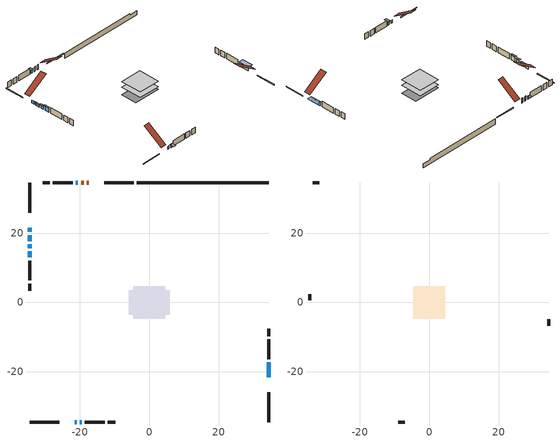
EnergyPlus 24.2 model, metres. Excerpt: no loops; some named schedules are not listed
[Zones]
conditioned space
 floor adiabatic (AdiabaticFloorConstruction): -4.66,-4.66 -4.66,4.66 4.66,4.66 4.66,-4.66 z0.61
 floor foundation (Slab1 construction): -5.91,-3.6 -5.91,3.6 5.91,3.6 5.91,-3.6 z-1.73
 wall outside (RimJoist1 construction): -4.47,34.48 -13.01,34.48 / -34.48,-34.48 -25.94,-34.48 / -34.48,34.48 -34.48,25.94 / 34.48,-34.48 34.48,-25.94 z0.61:0.91
 wall outside (AdiabaticWallConstruction 1): -17.42,34.48 -18.04,34.48 / -18.97,34.48 -19.69,34.48 z0.61:2.64
 wall outside (AdiabaticWallConstruction): -20.62,34.48 -21.15,34.48 / -34.48,21.52 -34.48,20.36 / -21.53,-34.48 -20.94,-34.48 / -20.01,-34.48 -19.48,-34.48 z0.61:1.83; -34.48,19.43 -34.48,17.7 z0.61:1.63; -34.48,16.77 -34.48,15.71 / 34.48,-21.52 34.48,-17.26 z0.61:2.19; -34.48,14.78 -34.48,13 z0.61:2.69
 wall outside (Wall1 construction): -22.08,34.48 -27.8,34.48 / -18.55,-34.48 -12.84,-34.48 / -34.48,12.07 -34.48,6.36 / 34.48,-16.33 34.48,-10.62 z0.61:3.05
 wall outside (Wall2 construction): -28.72,34.48 -30.79,34.48 / -11.91,-34.48 -9.84,-34.48 / -34.48,5.43 -34.48,3.36 / 34.48,-9.69 34.48,-7.62 z0.61:3.05
 wall foundation (FoundationWall1 construction): -3.54,34.48,-1.73 -3.54,34.48,0.61 30.68,34.48,0.61 30.68,34.48,0.05 34.48,34.48,0.05 34.48,34.48,-1.73
 window (WindowConstruction 4): -20.62,34.48 -21.15,34.48 z0.61:1.83
 window (WindowConstruction 6): -34.48,21.52 -34.48,20.36 z0.61:1.83
 window (WindowConstruction 7): -21.52,-34.48 -20.94,-34.48 z0.61:1.83
 window (WindowConstruction): -34.48,19.43 -34.48,17.7 z0.61:1.62
 window (WindowConstruction 1): -34.48,16.77 -34.48,15.71 z0.61:2.19
 window (WindowConstruction 2): -34.48,14.78 -34.48,13 z0.61:2.69
 window (WindowConstruction 5): -20.01,-34.48 -19.48,-34.48 z0.61:1.83
 window (WindowConstruction 3): 34.48,-21.52 34.48,-17.26 z0.61:2.19
 door (Door): -17.43,34.48 -18.04,34.48 z0.61:2.64
 door (Door 1): -18.97,34.48 -19.69,34.48 z0.61:2.64
 ceiling adiabatic (AdiabaticFloorConstruction): 4.66,-4.66 4.66,4.66 -4.66,4.66 -4.66,-4.66 z0.61
attic - vented
 floor to conditioned space (Floor1 construction Reversed): -4.66,-4.66 -4.66,4.66 4.66,4.66 4.66,-4.66 z3.05
 wall outside (Wall3 construction): -31.72,34.48 -33.55,34.48 / -8.91,-34.48 -7.08,-34.48 / -34.48,2.43 -34.48,0.6 / 34.48,-6.69 34.48,-4.86 z0.61:3.05
 roof outside (Roof1 construction): -16.5,34.48,3.05 -16.5,25.98,8.72 -13.94,25.98,8.72 -13.94,34.48,3.05; -22.45,-34.48,3.05 -22.45,-25.98,8.72 -25.01,-25.98,8.72 -25.01,-34.48,3.05; -34.48,22.45,3.05 -25.98,22.45,8.72 -25.98,25.01,8.72 -34.48,25.01,3.05; 34.48,-22.45,3.05 25.98,-22.45,8.72 25.98,-25.01,8.72 34.48,-25.01,3.05
shading: -21.45,34.48 -20.32,34.48 -20.32,35.7 -21.45,35.7 z2.13; -34.48,17.4 -34.48,19.73 -35.09,19.73 -35.09,17.4 z1.92; -34.48,15.41 -34.48,17.07 -35.09,17.07 -35.09,15.41 z2.48; -34.48,12.7 -34.48,15.08 -35.09,15.08 -35.09,12.7 z2.99; -19.18,-34.48 -20.31,-34.48 -20.31,-36.31 -19.18,-36.31 z2.13; 34.48,-16.96 34.48,-21.82 36.31,-21.82 36.31,-16.96 z2.48
[Building]
Building 1: Terrain=Suburbs
[Site:Location]
Quebec Intl AP_QC: Latitude {deg}=46.8; Longitude {deg}=-71.38; Time Zone {hr}=-5; Elevation {m}=74; Keep Site Location Information=Yes
[Site:GroundTemperature:Shallow]
0.0108218, -2.24938, -2.43038, -1.3578, 2.94801, 7.23376, 10.9493, 13.303, 13.5029, 11.5886, 7.96783, 3.81355
[Site:WaterMainsTemperature]
Calculation Method=Schedule; Temperature Schedule=mains temperature schedule
[Material] Roughness=Rough; Thermal Absorptance=0.9
Name | Thickness {m} | Conductivity {W/m-K} | Density {kg/m3} | Specific Heat {J/kg-K} | Solar Absorptance | Visible Absorptance
asphalt or fiberglass shingles | 0.00635 | 0.162714 | 1121.4 | 1465.45 | 0.4 | 0.4
ceiling loosefill ins | 0.0846667 | 0.0480833 | 16.02 | 1046.75 | 0.7 | 0.7
ceiling stud and cavity | 0.1397 | 0.0845812 | 65.682 | 1177.47 | 0.7 | 0.7
concrete 4.0 in. | 0.1016 | 1.803125 | 2242.8 | 837.4 | 0.7 | 0.7
concrete 8.0 in. | 0.2032 | 1.803125 | 2242.8 | 837.4 | 0.7 | 0.7
door material | 0.04445 | 0.053851 | 512.64 | 1214.23 | 0.7 | 0.7
exterior vertical ins | 0.0392557 | 0.029427 | 32.04 | 1214.23 | 0.7 | 0.7
floor covering | 0.0127 | 0.0433444 | 54.468 | 1339.84 | 0.6 | 0.6
floor rigid ins; wall rigid ins | 0.512978 | 0.029427 | 32.04 | 1214.23 | 0.7 | 0.7
floor stud and cavity | 0.1397 | 1.75129 | 37.0049 | 1207.88 | 0.7 | 0.7
furniture material conditioned space 1 | 0.1524 | 0.115458 | 640.8 | 1214.23 | 0.6 | 0.6
gypsum board | 0.0127 | 0.160291 | 801 | 837.4 | 0.6 | 0.6
gypsum board 1 | 0.0127 | 0.160291 | 801 | 837.4 | 0.7 | 0.7
osb sheathing 0.5 in. | 0.0127 | 0.115458 | 512.64 | 1214.23 | 0.7 | 0.7
osb sheathing 0.75 in. | 0.01905 | 0.115458 | 512.64 | 1214.23 | 0.7 | 0.7
osb sheathing 2.0 in. | 0.0508 | 0.115458 | 512.64 | 1214.23 | 0.7 | 0.7
rim joist rigid ins | 0.051816 | 0.029427 | 32.04 | 1214.23 | 0.7 | 0.7
rim joist stud and cavity | 0.0508 | 0.174236 | 125.044 | 1163.47 | 0.6 | 0.6
wall stud and cavity | 0.1397 | 0.0884486 | 139.0536 | 1170.24 | 0.7 | 0.7
wall stud and cavity 1 | 0.1397 | 0.0837786 | 139.0536 | 1170.24 | 0.7 | 0.7
wall stud and cavity 2 | 0.0889 | 6.9971 | 50.32683 | 1063.81 | 0.6 | 0.6
wall stud and cavity 3 | 0.0889 | 0.380278 | 52.3479 | 1209.89 | 0.7 | 0.7
wall stud and cavity 4 | 0.0889 | 0.391764 | 83.0341 | 1211.67 | 0.7 | 0.7
wood siding | 0.0254 | 0.102417 | 544.68 | 1172.36 | 0.4 | 0.4
wood siding 1 | 0.00254 | 0.102417 | 544.68 | 1172.36 | 0.4 | 0.4
wood siding 2; wood siding 3; wood siding 4 | 0.0254 | 0.102417 | 544.68 | 1172.36 | 0.7 | 0.7
[WindowMaterial:SimpleGlazingSystem]
Name | U-Factor {W/m2-K} | Solar Heat Gain Coefficient
WindowMaterial | 2.665821 | 0.56
WindowMaterial 1 | 2.662982 | 0.61
WindowMaterial 2 | 2.70727 | 0.59
WindowMaterial 3 | 1.85273 | 0.54
WindowMaterial 4 | 2.67207 | 0.47
WindowMaterial 5 | 2.63686 | 0.61
WindowMaterial 6 | 7.38537 | 0.71
[Construction]
AdiabaticFloorConstruction: floor stud and cavity, floor rigid ins, osb sheathing 0.75 in., floor covering
AdiabaticWallConstruction: wood siding 3, wall rigid ins, wall stud and cavity 3, gypsum board
AdiabaticWallConstruction 1: wood siding 4, wall rigid ins, wall stud and cavity 3, gypsum board
Door; Door 1: door material
Floor1 construction Reversed: gypsum board, ceiling stud and cavity, ceiling loosefill ins
FoundationWall1 construction: concrete 8.0 in., gypsum board 1
furniture construction conditioned space 1: furniture material conditioned space 1
PartitionWallConstruction: gypsum board, wall stud and cavity 4, gypsum board
RimJoist1 construction: wood siding 2, rim joist rigid ins, osb sheathing 2.0 in., rim joist stud and cavity
Roof1 construction: asphalt or fiberglass shingles
Slab1 construction: concrete 4.0 in.
Wall1 construction: wood siding, osb sheathing 0.5 in., wall stud and cavity, gypsum board
Wall2 construction: wood siding, osb sheathing 0.5 in., wall stud and cavity 1, gypsum board
Wall3 construction: wood siding 1, wall stud and cavity 2
WindowConstruction: WindowMaterial
WindowConstruction 1: WindowMaterial 1
WindowConstruction 2: WindowMaterial 2
WindowConstruction 3: WindowMaterial 3
WindowConstruction 4: WindowMaterial 4
WindowConstruction 5: WindowMaterial 5
WindowConstruction 6; WindowConstruction 7: WindowMaterial 6
[Zone] Multiplier=1; Part of Total Floor Area=Yes
Name | Volume {m3}
attic - vented | 74.9698
conditioned space | 432.4
[Space]
Name | Zone | Volume {m3}
attic - vented 1 | attic - vented | 74.9698
conditioned space 1 | conditioned space | 432.4
[ZoneInfiltration:EffectiveLeakageArea]
infil attic - vented 1: Zone or Space=attic - vented 1; Schedule=Always On Discrete; Effective Air Leakage Area {cm2}=3210.83; Stack Coefficient=0.000563898; Wind Coefficient=1.60443e-05
[ZoneMixing]
whole house fan mix: Zone or Space=attic - vented; Schedule=Always On Continuous; Design Flow Rate Calculation Method=Flow/Zone; Design Flow Rate {m3/s}=0; Source Zone or Space=conditioned space
[SurfaceProperty:ExposedFoundationPerimeter]
Slab1: Exposed Perimeter Calculation Method=TotalExposedPerimeter; Total Exposed Perimeter {m}=38.01999
[InternalMass] Zone or ZoneList=conditioned space; Space or SpaceList=conditioned space 1
Name | Construction | Surface Area {m2}
furniture mass conditioned space 1 | furniture construction conditioned space 1 | 68.808
partition wall mass | PartitionWallConstruction | 172.02
[Lights]
interior lighting: Zone or ZoneList or Space or SpaceList=conditioned space 1; Schedule=interior lighting schedule; Design Level Calculation Method=LightingLevel; Lighting Level {W}=343.2; Return Air Fraction=0; Fraction Radiant=0.6; Fraction Visible=0.2; Fraction Replaceable=1
[People]
occupants: Zone or ZoneList or Space or SpaceList=conditioned space 1; Number of People Schedule=occupants schedule; Number of People Calculation Method=People; Number of People=3; Fraction Radiant=0.314171; Sensible Heat Fraction=0.56303; Activity Level Schedule=occupants activity schedule; Carbon Dioxide Generation Rate {m3/s-W}=0; Enable ASHRAE 55 Comfort Warnings=No; Mean Radiant Temperature Calculation Type=EnclosureAveraged
[ElectricEquipment] Zone or ZoneList or Space or SpaceList=conditioned space 1; Design Level Calculation Method=EquipmentLevel
Name | Schedule | Design Level {W} | Fraction Latent | Fraction Radiant | Fraction Lost
clothes dryer | clothes dryer schedule | 140.772 | 0.015 | 0.081 | 0.85
clothes washer | clothes washer schedule | 32.1985 | 0.03 | 0.162 | 0.7
cooking range | cooking range schedule | 215.147 | 0.08 | 0.432 | 0.2
dishwasher | dishwasher schedule | 66.8632 | 0.3 | 0.18 | 0.4
fridge | fridge schedule | 72.9452 | 0 | 0.6 | 0
mech vent house fan | mech vent house fan schedule | 6.33333 | 0 | 0 | 1
mech vent house fan cfis | mech vent house fan cfis schedule | 0 | 0 | 0 | 0
mech vent range fan 0 | mech vent range fan 0 schedule | 57 | 0 | 0 | 1
misc plug loads | misc plug loads schedule | 494.7 | 0.045 | 0.513 | 0.1
whole house fan | Always On Discrete | 0 | 0 | 0 | 1
[OtherEquipment] Zone or ZoneList or Space or SpaceList=conditioned space 1; Design Level Calculation Method=EquipmentLevel
Name | Fuel Type | Schedule | Design Level {W} | Fraction Latent | Fraction Radiant | Fraction Lost
clothes dryer 1 | Electricity | clothes dryer schedule | 0 | 0.015 | 0.081 | 0.85
cooking range 1 | Electricity | cooking range schedule | 0 | 0.08 | 0.432 | 0.2
general water use latent | None | general water use schedule | 62.594 | 1 | 0 | 0
general water use sensible | None | general water use schedule | -61.6891 | 0 | 0.6 | 0
mech vent house fan latent load | None | Always On Discrete | 0 | 1 | 0 | 0
mech vent house fan sensible load | None | Always On Discrete | 0 | 0 | 0 | 0
water heater energy adjustment1 | Electricity | Always On Discrete | 0.01 | 0 | 0 | 1
[ZoneInfiltration:DesignFlowRate] Zone or ZoneList or Space or SpaceList=conditioned space 1; Schedule=Always On Discrete; Design Flow Rate Calculation Method=Flow/Zone; Design Flow Rate {m3/s}=0
infil flow; natural vent flow; whole house fan flow
[ZoneControl:Thermostat]
conditioned space Thermostat: Zone or ZoneList=conditioned space; Control Type Schedule=conditioned space Thermostat Schedule; Control 1=conditioned space temperature setpoint; Temperature Difference Between Cutout And Setpoint {deltaC}=0
[ZoneHVAC:Baseboard:Convective:Electric]
electric baseboard: Availability Schedule=Always On Discrete; Heating Design Capacity {W}=8493.79; Efficiency=1
[Zone equipment]
conditioned space: electric baseboard
[Foundation:Kiva]
Foundation Kiva 1: Initial Indoor Air Temperature {C}=18; Wall Height Above Grade {m}=0.609996; Wall Depth Below Slab {m}=0.2032; Custom Block Material Name 1=exterior vertical ins; Custom Block Depth 1 {m}=2.34001; Custom Block X Position 1 {m}=0.2159; Custom Block Z Position 1 {m}=0
[Foundation:Kiva:Settings]
Soil Conductivity {W/m-K}=0.849921; Soil Density {kg/m3}=1842.3; Soil Specific Heat {J/kg-K}=418.7; Ground Solar Absorptivity=0.9; Ground Thermal Absorptivity=0.9; Ground Surface Roughness {m}=0.03; Far-Field Width {m}=40; Deep-Ground Boundary Condition=ZeroFlux; Deep-Ground Depth {m}=40; Minimum Cell Dimension {m}=0.2; Maximum Cell Growth Coefficient=3; Simulation Timestep=Timestep
[Exterior:Lights]
exterior lighting: Schedule=exterior lighting schedule; Design Level {W}=75.6
[EnergyManagementSystem:GlobalVariable]
infil_program_Qfan
infil_program_Qinf
natural_vent_program_Qnv
natural_vent_program_Qwhf
[EnergyManagementSystem:Sensor]
Name | Output:Variable or Output:Meter Index Key | Output:Variable or Output:Meter
airflow_gain | infil flow | Infiltration Sensible Heat Gain Energy
airflow_gain_1 | natural vent flow | Infiltration Sensible Heat Gain Energy
airflow_gain_2 | whole house fan flow | Infiltration Sensible Heat Gain Energy
airflow_loss | infil flow | Infiltration Sensible Heat Loss Energy
airflow_loss_1 | natural vent flow | Infiltration Sensible Heat Loss Energy
airflow_loss_2 | whole house fan flow | Infiltration Sensible Heat Loss Energy
clg_load_cond |  | Cooling:EnergyTransfer:Zone:CONDITIONED SPACE
clg_sp_s; clg_sp_s_1 | cooling setpoint | Schedule Value
clothes_dryer_exhaust_0_sch_s | clothes dryer exhaust 0 schedule | Schedule Value
conditioned_space_clg_unmet_s | conditioned space | Zone Cooling Setpoint Not Met Time
conditioned_space_htg_unmet_s | conditioned space | Zone Heating Setpoint Not Met Time
cool_season | cooling season schedule | Schedule Value
fridge_tin_s | conditioned space | Zone Mean Air Temperature
htg_load_cond |  | Heating:EnergyTransfer:Zone:CONDITIONED SPACE
htg_sp_s; htg_sp_s_1 | heating setpoint | Schedule Value
ig_ee_conv | clothes dryer | Electric Equipment Convective Heating Energy
ig_ee_conv_2 | cooking range | Electric Equipment Convective Heating Energy
ig_ee_conv_4 | fridge | Electric Equipment Convective Heating Energy
ig_ee_conv_5 | misc plug loads | Electric Equipment Convective Heating Energy
ig_ee_conv_6 | whole house fan | Electric Equipment Convective Heating Energy
ig_ee_rad | clothes dryer | Electric Equipment Radiant Heating Energy
ig_ee_rad_2 | cooking range | Electric Equipment Radiant Heating Energy
ig_ee_rad_4 | fridge | Electric Equipment Radiant Heating Energy
ig_ee_rad_5 | misc plug loads | Electric Equipment Radiant Heating Energy
ig_ee_rad_6 | whole house fan | Electric Equipment Radiant Heating Energy
ig_lgt_conv | interior lighting | Lights Convective Heating Energy
ig_lgt_rad | interior lighting | Lights Radiant Heating Energy
ig_lgt_vis | interior lighting | Lights Visible Radiation Heating Energy
ig_oe_conv | clothes dryer 1 | Other Equipment Convective Heating Energy
ig_oe_conv_1 | cooking range 1 | Other Equipment Convective Heating Energy
ig_oe_conv_2 | general water use latent | Other Equipment Convective Heating Energy
ig_oe_conv_3 | general water use sensible | Other Equipment Convective Heating Energy
ig_oe_conv_4 | water heater energy adjustment1 | Other Equipment Convective Heating Energy
ig_oe_rad | clothes dryer 1 | Other Equipment Radiant Heating Energy
ig_oe_rad_1 | cooking range 1 | Other Equipment Radiant Heating Energy
ig_oe_rad_2 | general water use latent | Other Equipment Radiant Heating Energy
ig_oe_rad_3 | general water use sensible | Other Equipment Radiant Heating Energy
ig_oe_rad_4 | water heater energy adjustment1 | Other Equipment Radiant Heating Energy
ig_ppl_conv | occupants | People Convective Heating Energy
ig_ppl_rad | occupants | People Radiant Heating Energy
im_conv | furniture mass conditioned space 1 | Surface Inside Face Convection Heat Gain Energy
im_conv_1 | partition wall mass | Surface Inside Face Convection Heat Gain Energy
im_ig | furniture mass conditioned space 1 | Surface Inside Face Internal Gains Radiation Heat Gain Energy
im_ig_1 | partition wall mass | Surface Inside Face Internal Gains Radiation Heat Gain Energy
im_lgt | furniture mass conditioned space 1 | Surface Inside Face Lights Radiation Heat Gain Energy
im_lgt_1 | partition wall mass | Surface Inside Face Lights Radiation Heat Gain Energy
im_sol | furniture mass conditioned space 1 | Surface Inside Face Solar Radiation Heat Gain Energy
im_sol_1 | partition wall mass | Surface Inside Face Solar Radiation Heat Gain Energy
im_surf | furniture mass conditioned space 1 | Surface Inside Face Net Surface Thermal Radiation Heat Gain Energy
im_surf_1 | partition wall mass | Surface Inside Face Net Surface Thermal Radiation Heat Gain Energy
mech_vent_range_fan_0_sch_s | mech vent range fan 0 schedule | Schedule Value
mv_conv | mech vent house fan | Electric Equipment Convective Heating Energy
mv_conv_1 | mech vent house fan cfis | Electric Equipment Convective Heating Energy
mv_conv_2 | mech vent range fan 0 | Electric Equipment Convective Heating Energy
mv_conv_3 | mech vent house fan latent load | Other Equipment Convective Heating Energy
mv_conv_4 | mech vent house fan sensible load | Other Equipment Convective Heating Energy
mv_rad | mech vent house fan | Electric Equipment Radiant Heating Energy
mv_rad_1 | mech vent house fan cfis | Electric Equipment Radiant Heating Energy
mv_rad_2 | mech vent range fan 0 | Electric Equipment Radiant Heating Energy
mv_rad_3 | mech vent house fan latent load | Other Equipment Radiant Heating Energy
mv_rad_4 | mech vent house fan sensible load | Other Equipment Radiant Heating Energy
natural_vent_s | natural vent schedule | Schedule Value
out_pb_s |  | Site Outdoor Air Barometric Pressure
out_wt_s |  | Site Outdoor Air Humidity Ratio
site_vw_s |  | Site Wind Speed
ss_back_out | Window1 | Surface Window Shortwave from Zone Back Out Window Heat Transfer Rate
ss_back_out_1 | Window11 | Surface Window Shortwave from Zone Back Out Window Heat Transfer Rate
ss_back_out_2 | Window13 | Surface Window Shortwave from Zone Back Out Window Heat Transfer Rate
ss_back_out_3 | Window2 | Surface Window Shortwave from Zone Back Out Window Heat Transfer Rate
ss_back_out_4 | Window4 | Surface Window Shortwave from Zone Back Out Window Heat Transfer Rate
ss_back_out_5 | Window5 | Surface Window Shortwave from Zone Back Out Window Heat Transfer Rate
ss_back_out_6 | Window6 | Surface Window Shortwave from Zone Back Out Window Heat Transfer Rate
ss_back_out_7 | Window7 | Surface Window Shortwave from Zone Back Out Window Heat Transfer Rate
ss_conv | Door1 | Surface Inside Face Convection Heat Gain Energy
ss_conv_1 | Door2 | Surface Inside Face Convection Heat Gain Energy
ss_conv_2 | Window1 | Surface Inside Face Convection Heat Gain Energy
ss_conv_3 | Window11 | Surface Inside Face Convection Heat Gain Energy
ss_conv_4 | Window13 | Surface Inside Face Convection Heat Gain Energy
ss_conv_5 | Window2 | Surface Inside Face Convection Heat Gain Energy
ss_conv_6 | Window4 | Surface Inside Face Convection Heat Gain Energy
ss_conv_7 | Window5 | Surface Inside Face Convection Heat Gain Energy
ss_conv_8 | Window6 | Surface Inside Face Convection Heat Gain Energy
ss_conv_9 | Window7 | Surface Inside Face Convection Heat Gain Energy
ss_ig | Door1 | Surface Inside Face Internal Gains Radiation Heat Gain Energy
ss_ig_1 | Door2 | Surface Inside Face Internal Gains Radiation Heat Gain Energy
ss_ig_2 | Window1 | Surface Inside Face Internal Gains Radiation Heat Gain Energy
ss_ig_3 | Window11 | Surface Inside Face Internal Gains Radiation Heat Gain Energy
ss_ig_4 | Window13 | Surface Inside Face Internal Gains Radiation Heat Gain Energy
ss_ig_5 | Window2 | Surface Inside Face Internal Gains Radiation Heat Gain Energy
ss_ig_6 | Window4 | Surface Inside Face Internal Gains Radiation Heat Gain Energy
ss_ig_7 | Window5 | Surface Inside Face Internal Gains Radiation Heat Gain Energy
ss_ig_8 | Window6 | Surface Inside Face Internal Gains Radiation Heat Gain Energy
ss_ig_9 | Window7 | Surface Inside Face Internal Gains Radiation Heat Gain Energy
ss_lgt | Door1 | Surface Inside Face Lights Radiation Heat Gain Energy
ss_lgt_1 | Door2 | Surface Inside Face Lights Radiation Heat Gain Energy
ss_sol | Door1 | Surface Inside Face Solar Radiation Heat Gain Energy
ss_sol_1 | Door2 | Surface Inside Face Solar Radiation Heat Gain Energy
ss_surf | Door1 | Surface Inside Face Net Surface Thermal Radiation Heat Gain Energy
ss_surf_1 | Door2 | Surface Inside Face Net Surface Thermal Radiation Heat Gain Energy
ss_surf_2 | Window1 | Surface Inside Face Net Surface Thermal Radiation Heat Gain Energy
ss_surf_3 | Window11 | Surface Inside Face Net Surface Thermal Radiation Heat Gain Energy
ss_surf_4 | Window13 | Surface Inside Face Net Surface Thermal Radiation Heat Gain Energy
ss_surf_5 | Window2 | Surface Inside Face Net Surface Thermal Radiation Heat Gain Energy
ss_surf_6 | Window4 | Surface Inside Face Net Surface Thermal Radiation Heat Gain Energy
ss_surf_7 | Window5 | Surface Inside Face Net Surface Thermal Radiation Heat Gain Energy
ss_surf_8 | Window6 | Surface Inside Face Net Surface Thermal Radiation Heat Gain Energy
ss_surf_9 | Window7 | Surface Inside Face Net Surface Thermal Radiation Heat Gain Energy
ss_trans_in | Window1 | Surface Window Transmitted Solar Radiation Rate
ss_trans_in_1 | Window11 | Surface Window Transmitted Solar Radiation Rate
ss_trans_in_2 | Window13 | Surface Window Transmitted Solar Radiation Rate
ss_trans_in_3 | Window2 | Surface Window Transmitted Solar Radiation Rate
ss_trans_in_4 | Window4 | Surface Window Transmitted Solar Radiation Rate
ss_trans_in_5 | Window5 | Surface Window Transmitted Solar Radiation Rate
ss_trans_in_6 | Window6 | Surface Window Transmitted Solar Radiation Rate
ss_trans_in_7 | Window7 | Surface Window Transmitted Solar Radiation Rate
ss_trans_out | Window1 | Surface Inside Face Initial Transmitted Diffuse Transmitted Out Window Solar Radiation Rate
ss_trans_out_1 | Window11 | Surface Inside Face Initial Transmitted Diffuse Transmitted Out Window Solar Radiation Rate
ss_trans_out_2 | Window13 | Surface Inside Face Initial Transmitted Diffuse Transmitted Out Window Solar Radiation Rate
ss_trans_out_3 | Window2 | Surface Inside Face Initial Transmitted Diffuse Transmitted Out Window Solar Radiation Rate
ss_trans_out_4 | Window4 | Surface Inside Face Initial Transmitted Diffuse Transmitted Out Window Solar Radiation Rate
ss_trans_out_5 | Window5 | Surface Inside Face Initial Transmitted Diffuse Transmitted Out Window Solar Radiation Rate
ss_trans_out_6 | Window6 | Surface Inside Face Initial Transmitted Diffuse Transmitted Out Window Solar Radiation Rate
ss_trans_out_7 | Window7 | Surface Inside Face Initial Transmitted Diffuse Transmitted Out Window Solar Radiation Rate
s_conv | Floor1 | Surface Inside Face Convection Heat Gain Energy
s_conv_1 | FoundationWall1 | Surface Inside Face Convection Heat Gain Energy
s_conv_10 | Wall1:180 | Surface Inside Face Convection Heat Gain Energy
s_conv_11 | Wall1:270 | Surface Inside Face Convection Heat Gain Energy
s_conv_12 | Wall1:90 | Surface Inside Face Convection Heat Gain Energy
s_conv_13 | Wall2:0 | Surface Inside Face Convection Heat Gain Energy
s_conv_14 | Wall2:180 | Surface Inside Face Convection Heat Gain Energy
s_conv_15 | Wall2:270 | Surface Inside Face Convection Heat Gain Energy
s_conv_16 | Wall2:90 | Surface Inside Face Convection Heat Gain Energy
s_conv_2 | inferred conditioned ceiling | Surface Inside Face Convection Heat Gain Energy
s_conv_3 | inferred conditioned floor | Surface Inside Face Convection Heat Gain Energy
s_conv_4 | RimJoist1:0 | Surface Inside Face Convection Heat Gain Energy
s_conv_5 | RimJoist1:180 | Surface Inside Face Convection Heat Gain Energy
s_conv_6 | RimJoist1:270 | Surface Inside Face Convection Heat Gain Energy
s_conv_7 | RimJoist1:90 | Surface Inside Face Convection Heat Gain Energy
s_conv_8 | Slab1 | Surface Inside Face Convection Heat Gain Energy
s_conv_9 | Wall1:0 | Surface Inside Face Convection Heat Gain Energy
s_ig | Floor1 | Surface Inside Face Internal Gains Radiation Heat Gain Energy
s_ig_1 | FoundationWall1 | Surface Inside Face Internal Gains Radiation Heat Gain Energy
s_ig_10 | Wall1:180 | Surface Inside Face Internal Gains Radiation Heat Gain Energy
s_ig_11 | Wall1:270 | Surface Inside Face Internal Gains Radiation Heat Gain Energy
s_ig_12 | Wall1:90 | Surface Inside Face Internal Gains Radiation Heat Gain Energy
s_ig_13 | Wall2:0 | Surface Inside Face Internal Gains Radiation Heat Gain Energy
s_ig_14 | Wall2:180 | Surface Inside Face Internal Gains Radiation Heat Gain Energy
s_ig_15 | Wall2:270 | Surface Inside Face Internal Gains Radiation Heat Gain Energy
s_ig_16 | Wall2:90 | Surface Inside Face Internal Gains Radiation Heat Gain Energy
s_ig_2 | inferred conditioned ceiling | Surface Inside Face Internal Gains Radiation Heat Gain Energy
s_ig_3 | inferred conditioned floor | Surface Inside Face Internal Gains Radiation Heat Gain Energy
s_ig_4 | RimJoist1:0 | Surface Inside Face Internal Gains Radiation Heat Gain Energy
s_ig_5 | RimJoist1:180 | Surface Inside Face Internal Gains Radiation Heat Gain Energy
s_ig_6 | RimJoist1:270 | Surface Inside Face Internal Gains Radiation Heat Gain Energy
s_ig_7 | RimJoist1:90 | Surface Inside Face Internal Gains Radiation Heat Gain Energy
s_ig_8 | Slab1 | Surface Inside Face Internal Gains Radiation Heat Gain Energy
s_ig_9 | Wall1:0 | Surface Inside Face Internal Gains Radiation Heat Gain Energy
s_lgt | Floor1 | Surface Inside Face Lights Radiation Heat Gain Energy
s_lgt_1 | FoundationWall1 | Surface Inside Face Lights Radiation Heat Gain Energy
s_lgt_10 | Wall1:180 | Surface Inside Face Lights Radiation Heat Gain Energy
s_lgt_11 | Wall1:270 | Surface Inside Face Lights Radiation Heat Gain Energy
s_lgt_12 | Wall1:90 | Surface Inside Face Lights Radiation Heat Gain Energy
s_lgt_13 | Wall2:0 | Surface Inside Face Lights Radiation Heat Gain Energy
s_lgt_14 | Wall2:180 | Surface Inside Face Lights Radiation Heat Gain Energy
s_lgt_15 | Wall2:270 | Surface Inside Face Lights Radiation Heat Gain Energy
s_lgt_16 | Wall2:90 | Surface Inside Face Lights Radiation Heat Gain Energy
s_lgt_2 | inferred conditioned ceiling | Surface Inside Face Lights Radiation Heat Gain Energy
s_lgt_3 | inferred conditioned floor | Surface Inside Face Lights Radiation Heat Gain Energy
s_lgt_4 | RimJoist1:0 | Surface Inside Face Lights Radiation Heat Gain Energy
s_lgt_5 | RimJoist1:180 | Surface Inside Face Lights Radiation Heat Gain Energy
